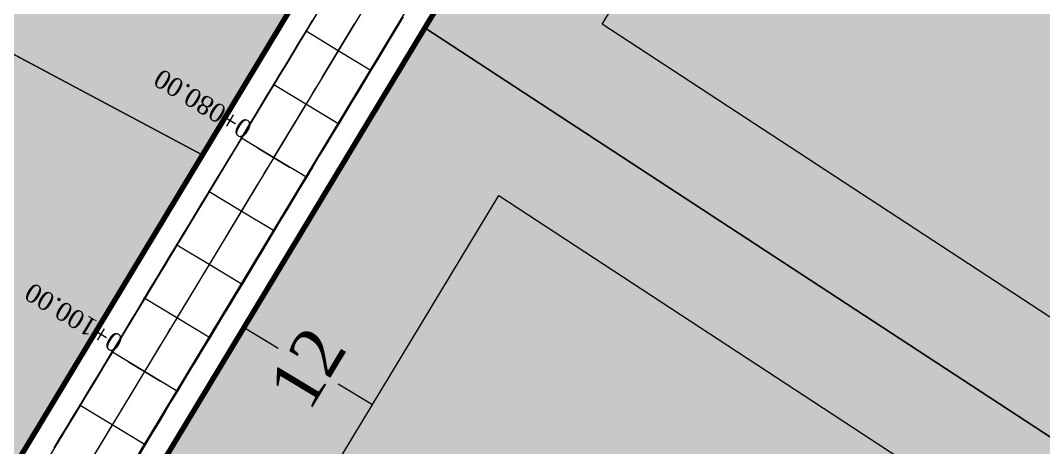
# Model space of a CAD drawing. Header units: metres. Extents: x 478603 to 489313, y 4282657 to 4289463.
# Drawn here: x 480640.8 to 480722.7, y 4287733 to 4287767.2 of the extents above; entities that cross this region are included whole.
import ezdxf

# ---------------------------------------------------------------- set-up
doc = ezdxf.new("R2010")
doc.units = ezdxf.units.M
for name, color, linetype, lineweight in [('@PARSEL', 18, 'Continuous', 0), ('ADAKENARI', 18, 'Continuous', 0), ('EKSENLER', 3, 'Continuous', 0), ('K_EKS', 5, 'Continuous', 0), ('K_HDA', 30, 'Continuous', 0), ('K_HDO', 30, 'Continuous', 0), ('K_KYA', 1, 'Continuous', 20), ('K_KYO', 1, 'Continuous', 20), ('K_YKA', 33, 'Continuous', 0), ('K_YKO', 33, 'Continuous', 0), ('KALDIRIM', 11, 'Continuous', 0), ('PARSEL_ALN', 207, 'Continuous', 0), ('PL_ALİNMAN', 1, 'Continuous', 0), ('PL_ENKESIT', 1, 'Continuous', 0), ('PL_KM', 4, 'Continuous', 0), ('PL_KMYAZI', 30, 'Continuous', 0), ('ROL_CEPHE', 1, 'Continuous', 0), ('SANAYI_SIYAH', 18, 'Continuous', 0), ('SEV_KYA_HDA', 3, 'Continuous', 0), ('SEV_KYO_HDO', 3, 'Continuous', 0), ('SNR_YAPIYAK', 18, 'Continuous', 0)]:
    doc.layers.add(name, color=color, linetype=linetype, lineweight=lineweight)
doc.styles.get("Standard").update_dxf_attribs({"font": 'times.ttf'})

msp = doc.modelspace()

# ---------------------------------------------------------------- hatches: boundary and pattern name
at = {"layer": 'PARSEL_ALN'}
for points in [[(480691.269, 4287825.634), (480620.569, 4287863.341), (480613.574, 4287861.413), (480575.824, 4287798.867), (480655.348, 4287756.454), (480693.097, 4287819)], [(480786.05, 4287754.049), (480780.614, 4287761.789), (480707.911, 4287814.551), (480701.281, 4287813.207), (480673.175, 4287766.639), (480783.771, 4287694.234), (480795.243, 4287706.993), (480797.197, 4287715.515)], [(480575.824, 4287798.867), (480535.634, 4287732.277), (480615.157, 4287689.865), (480655.348, 4287756.454)], [(480673.175, 4287766.639), (480644.66, 4287719.394), (480746.468, 4287652.744), (480783.771, 4287694.234)]]:
    msp.add_hatch(color=256, dxfattribs=at).paths.add_polyline_path(points)

# ---------------------------------------------------------------- linework, layer by layer
at = {"layer": '@PARSEL', "color": 18}
msp.add_line((480575.824, 4287798.867), (480655.348, 4287756.454), dxfattribs=at)
at = {"layer": 'ADAKENARI', "lineweight": 100}
for p, q in [((480693.097, 4287819), (480486.992, 4287477.514)), ((480543.707, 4287552.129), (480701.281, 4287813.207))]:
    msp.add_line(p, q, dxfattribs=at)
at = {"layer": 'EKSENLER'}
msp.add_line((480702.396, 4287824.731), (480471.16, 4287441.607, 962.879), dxfattribs=at)
at = {"layer": 'K_EKS'}
for p in [(480666.225, 4287764.8, 966.075), (480663.642, 4287760.52, 966.01), (480661.058, 4287756.239, 965.945), (480658.474, 4287751.958, 965.88), (480655.891, 4287747.678, 965.816), (480653.307, 4287743.397, 965.751), (480650.723, 4287739.116, 965.686), (480648.14, 4287734.835, 965.621)]:
    msp.add_point(p, dxfattribs=at)
at = {"layer": 'K_HDA'}
msp.add_polyline3d([(480664.682, 4287768.068, 966.051), (480664.165, 4287767.212, 966.038), (480663.648, 4287766.356, 966.025), (480663.131, 4287765.5, 966.012), (480662.615, 4287764.644, 965.999), (480662.098, 4287763.787, 965.986), (480661.581, 4287762.931, 965.973), (480661.065, 4287762.075, 965.96), (480660.548, 4287761.219, 965.947), (480660.031, 4287760.363, 965.934), (480659.514, 4287759.507, 965.921), (480658.998, 4287758.651, 965.908), (480658.481, 4287757.794, 965.895), (480657.964, 4287756.938, 965.882), (480657.447, 4287756.082, 965.869), (480656.931, 4287755.226, 965.856), (480656.414, 4287754.37, 965.843), (480655.897, 4287753.514, 965.83), (480655.38, 4287752.657, 965.818), (480654.864, 4287751.801, 965.805), (480654.347, 4287750.945, 965.792), (480653.83, 4287750.089, 965.779), (480653.314, 4287749.233, 965.766), (480652.797, 4287748.377, 965.753), (480652.28, 4287747.521, 965.74), (480651.763, 4287746.664, 965.727), (480651.247, 4287745.808, 965.714), (480650.73, 4287744.952, 965.701), (480650.213, 4287744.096, 965.688), (480649.696, 4287743.24, 965.675), (480649.18, 4287742.384, 965.662), (480648.663, 4287741.528, 965.649), (480648.146, 4287740.671, 965.636), (480647.63, 4287739.815, 965.623), (480647.113, 4287738.959, 965.61), (480646.596, 4287738.103, 965.597), (480646.079, 4287737.247, 965.584), (480645.563, 4287736.391, 965.571), (480645.046, 4287735.535, 965.558), (480644.529, 4287734.678, 965.545), (480644.012, 4287733.822, 965.532), (480643.496, 4287732.966, 965.519)], dxfattribs=at)
for p in [(480663.648, 4287766.356, 966.025), (480661.065, 4287762.075, 965.96), (480658.481, 4287757.794, 965.895), (480655.897, 4287753.514, 965.83), (480653.314, 4287749.233, 965.766), (480650.73, 4287744.952, 965.701), (480648.146, 4287740.671, 965.636), (480645.563, 4287736.391, 965.571)]:
    msp.add_point(p, dxfattribs=at)
at = {"layer": 'K_HDO'}
msp.add_polyline3d([(480671.386, 4287767.526, 966.09), (480670.869, 4287766.67, 966.077), (480670.352, 4287765.814, 966.064), (480669.836, 4287764.957, 966.051), (480669.319, 4287764.101, 966.038), (480668.802, 4287763.245, 966.025), (480668.285, 4287762.389, 966.012), (480667.769, 4287761.533, 965.999), (480667.252, 4287760.677, 965.986), (480666.735, 4287759.821, 965.973), (480666.219, 4287758.964, 965.96), (480665.702, 4287758.108, 965.947), (480665.185, 4287757.252, 965.934), (480664.668, 4287756.396, 965.921), (480664.152, 4287755.54, 965.908), (480663.635, 4287754.684, 965.895), (480663.118, 4287753.828, 965.882), (480662.601, 4287752.971, 965.869), (480662.085, 4287752.115, 965.856), (480661.568, 4287751.259, 965.843), (480661.051, 4287750.403, 965.83), (480660.534, 4287749.547, 965.818), (480660.018, 4287748.691, 965.805), (480659.501, 4287747.834, 965.792), (480658.984, 4287746.978, 965.779), (480658.468, 4287746.122, 965.766), (480657.951, 4287745.266, 965.753), (480657.434, 4287744.41, 965.74), (480656.917, 4287743.554, 965.727), (480656.401, 4287742.698, 965.714), (480655.884, 4287741.841, 965.701), (480655.367, 4287740.985, 965.688), (480654.85, 4287740.129, 965.675), (480654.334, 4287739.273, 965.662), (480653.817, 4287738.417, 965.649), (480653.3, 4287737.561, 965.636), (480652.784, 4287736.705, 965.623), (480652.267, 4287735.848, 965.61), (480651.75, 4287734.992, 965.597), (480651.233, 4287734.136, 965.584), (480650.717, 4287733.28, 965.571), (480650.2, 4287732.424, 965.558)], dxfattribs=at)
for p in [(480668.802, 4287763.245, 966.025), (480666.219, 4287758.964, 965.96), (480663.635, 4287754.684, 965.895), (480661.051, 4287750.403, 965.83), (480658.468, 4287746.122, 965.766), (480655.884, 4287741.841, 965.701), (480653.3, 4287737.561, 965.636), (480650.717, 4287733.28, 965.571)]:
    msp.add_point(p, dxfattribs=at)
at = {"layer": 'K_KYA'}
msp.add_polyline3d([(480664.145, 4287767.224, 966.274), (480663.628, 4287766.368, 966.262), (480663.111, 4287765.512, 966.247), (480662.595, 4287764.656, 966.232), (480662.078, 4287763.799, 966.217), (480661.562, 4287762.943, 966.202), (480661.045, 4287762.087, 966.187), (480660.529, 4287761.231, 966.173), (480660.012, 4287760.374, 966.16), (480659.496, 4287759.518, 966.146), (480658.979, 4287758.662, 966.132), (480658.462, 4287757.806, 966.118), (480657.944, 4287756.95, 966.123), (480657.426, 4287756.095, 966.128), (480656.907, 4287755.24, 966.133), (480656.389, 4287754.385, 966.138), (480655.87, 4287753.53, 966.143), (480655.352, 4287752.675, 966.146), (480654.834, 4287751.819, 966.148), (480654.316, 4287750.964, 966.151), (480653.798, 4287750.109, 966.153), (480653.28, 4287749.253, 966.156), (480652.764, 4287748.397, 966.134), (480652.248, 4287747.54, 966.112), (480651.732, 4287746.683, 966.091), (480651.216, 4287745.827, 966.069), (480650.7, 4287744.97, 966.047), (480650.184, 4287744.114, 966.032), (480649.667, 4287743.257, 966.017), (480649.151, 4287742.401, 966.002), (480648.634, 4287741.545, 965.987), (480648.117, 4287740.689, 965.972), (480647.601, 4287739.833, 965.962), (480647.084, 4287738.977, 965.952), (480646.567, 4287738.121, 965.942), (480646.05, 4287737.265, 965.932), (480645.533, 4287736.409, 965.922), (480645.016, 4287735.553, 965.913), (480644.498, 4287734.697, 965.905), (480643.981, 4287733.841, 965.896), (480643.464, 4287732.985, 965.888)], dxfattribs=at)
for p in [(480663.628, 4287766.368, 966.262), (480661.045, 4287762.087, 966.187), (480658.462, 4287757.806, 966.118), (480655.87, 4287753.53, 966.143), (480653.28, 4287749.253, 966.156), (480650.7, 4287744.97, 966.047), (480648.117, 4287740.689, 965.972), (480645.533, 4287736.409, 965.922)]:
    msp.add_point(p, dxfattribs=at)
at = {"layer": 'K_KYO'}
msp.add_polyline3d([(480671.429, 4287767.5, 966.595), (480670.913, 4287766.643, 966.596), (480670.398, 4287765.786, 966.596), (480669.883, 4287764.929, 966.597), (480669.367, 4287764.072, 966.598), (480668.851, 4287763.215, 966.599), (480668.335, 4287762.359, 966.586), (480667.818, 4287761.503, 966.572), (480667.301, 4287760.647, 966.559), (480666.784, 4287759.791, 966.546), (480666.268, 4287758.935, 966.533), (480665.751, 4287758.079, 966.519), (480665.234, 4287757.223, 966.505), (480664.717, 4287756.367, 966.492), (480664.2, 4287755.511, 966.478), (480663.684, 4287754.654, 966.464), (480663.168, 4287753.797, 966.473), (480662.653, 4287752.94, 966.482), (480662.139, 4287752.083, 966.491), (480661.624, 4287751.225, 966.5), (480661.109, 4287750.368, 966.509), (480660.594, 4287749.511, 966.509), (480660.079, 4287748.654, 966.509), (480659.563, 4287747.797, 966.509), (480659.047, 4287746.94, 966.509), (480658.531, 4287746.084, 966.509), (480658.014, 4287745.228, 966.489), (480657.497, 4287744.372, 966.469), (480656.98, 4287743.516, 966.45), (480656.462, 4287742.66, 966.43), (480655.945, 4287741.805, 966.411), (480655.427, 4287740.949, 966.39), (480654.91, 4287740.093, 966.37), (480654.392, 4287739.238, 966.349), (480653.875, 4287738.382, 966.329), (480653.358, 4287737.526, 966.309), (480652.841, 4287736.67, 966.301), (480652.325, 4287735.813, 966.292), (480651.809, 4287734.957, 966.284), (480651.293, 4287734.1, 966.276), (480650.776, 4287733.244, 966.268), (480650.26, 4287732.388, 966.256)], dxfattribs=at)
for p in [(480668.851, 4287763.215, 966.599), (480666.268, 4287758.935, 966.533), (480663.684, 4287754.654, 966.464), (480661.109, 4287750.368, 966.509), (480658.531, 4287746.084, 966.509), (480655.945, 4287741.805, 966.411), (480653.358, 4287737.526, 966.309), (480650.776, 4287733.244, 966.268)]:
    msp.add_point(p, dxfattribs=at)
at = {"layer": 'K_YKA'}
msp.add_polyline3d([(480664.69, 4287768.063, 966.101), (480664.173, 4287767.207, 966.088), (480663.657, 4287766.351, 966.075), (480663.14, 4287765.495, 966.062), (480662.623, 4287764.638, 966.049), (480662.107, 4287763.782, 966.036), (480661.59, 4287762.926, 966.023), (480661.073, 4287762.07, 966.01), (480660.556, 4287761.214, 965.997), (480660.04, 4287760.358, 965.984), (480659.523, 4287759.502, 965.971), (480659.006, 4287758.645, 965.958), (480658.489, 4287757.789, 965.945), (480657.973, 4287756.933, 965.932), (480657.456, 4287756.077, 965.919), (480656.939, 4287755.221, 965.906), (480656.422, 4287754.365, 965.893), (480655.906, 4287753.508, 965.88), (480655.389, 4287752.652, 965.867), (480654.872, 4287751.796, 965.854), (480654.356, 4287750.94, 965.842), (480653.839, 4287750.084, 965.829), (480653.322, 4287749.228, 965.816), (480652.805, 4287748.372, 965.803), (480652.289, 4287747.515, 965.79), (480651.772, 4287746.659, 965.777), (480651.255, 4287745.803, 965.764), (480650.738, 4287744.947, 965.751), (480650.222, 4287744.091, 965.738), (480649.705, 4287743.235, 965.725), (480649.188, 4287742.379, 965.712), (480648.672, 4287741.522, 965.699), (480648.155, 4287740.666, 965.686), (480647.638, 4287739.81, 965.673), (480647.121, 4287738.954, 965.66), (480646.605, 4287738.098, 965.647), (480646.088, 4287737.242, 965.634), (480645.571, 4287736.386, 965.621), (480645.054, 4287735.529, 965.608), (480644.538, 4287734.673, 965.595), (480644.021, 4287733.817, 965.582), (480643.504, 4287732.961, 965.569)], dxfattribs=at)
for p in [(480663.657, 4287766.351, 966.075), (480661.073, 4287762.07, 966.01), (480658.489, 4287757.789, 965.945), (480655.906, 4287753.508, 965.88), (480653.322, 4287749.228, 965.816), (480650.738, 4287744.947, 965.751), (480648.155, 4287740.666, 965.686), (480645.571, 4287736.386, 965.621)]:
    msp.add_point(p, dxfattribs=at)
at = {"layer": 'K_YKO'}
msp.add_polyline3d([(480671.377, 4287767.531, 966.14), (480670.861, 4287766.675, 966.127), (480670.344, 4287765.819, 966.114), (480669.827, 4287764.963, 966.101), (480669.31, 4287764.106, 966.088), (480668.794, 4287763.25, 966.075), (480668.277, 4287762.394, 966.062), (480667.76, 4287761.538, 966.049), (480667.243, 4287760.682, 966.036), (480666.727, 4287759.826, 966.023), (480666.21, 4287758.97, 966.01), (480665.693, 4287758.113, 965.997), (480665.176, 4287757.257, 965.984), (480664.66, 4287756.401, 965.971), (480664.143, 4287755.545, 965.958), (480663.626, 4287754.689, 965.945), (480663.11, 4287753.833, 965.932), (480662.593, 4287752.977, 965.919), (480662.076, 4287752.12, 965.906), (480661.559, 4287751.264, 965.893), (480661.043, 4287750.408, 965.88), (480660.526, 4287749.552, 965.867), (480660.009, 4287748.696, 965.854), (480659.492, 4287747.84, 965.842), (480658.976, 4287746.983, 965.829), (480658.459, 4287746.127, 965.816), (480657.942, 4287745.271, 965.803), (480657.426, 4287744.415, 965.79), (480656.909, 4287743.559, 965.777), (480656.392, 4287742.703, 965.764), (480655.875, 4287741.847, 965.751), (480655.359, 4287740.99, 965.738), (480654.842, 4287740.134, 965.725), (480654.325, 4287739.278, 965.712), (480653.808, 4287738.422, 965.699), (480653.292, 4287737.566, 965.686), (480652.775, 4287736.71, 965.673), (480652.258, 4287735.854, 965.66), (480651.741, 4287734.997, 965.647), (480651.225, 4287734.141, 965.634), (480650.708, 4287733.285, 965.621), (480650.191, 4287732.429, 965.608)], dxfattribs=at)
for p in [(480668.794, 4287763.25, 966.075), (480666.21, 4287758.97, 966.01), (480663.626, 4287754.689, 965.945), (480661.043, 4287750.408, 965.88), (480658.459, 4287746.127, 965.816), (480655.875, 4287741.847, 965.751), (480653.292, 4287737.566, 965.686), (480650.708, 4287733.285, 965.621)]:
    msp.add_point(p, dxfattribs=at)
at = {"layer": 'KALDIRIM'}
for p, q in [((480695.759, 4287819.539), (480490.12, 4287478.825)), ((480540.905, 4287551.358), (480700.465, 4287815.725))]:
    msp.add_line(p, q, dxfattribs=at)
at = {"layer": 'PARSEL_ALN'}
for points in [[(480691.269, 4287825.634, 0), (480620.569, 4287863.341, 0), (480613.574, 4287861.413, 0), (480575.824, 4287798.867, 0), (480655.348, 4287756.454, 0), (480693.097, 4287819, 0), (480691.269, 4287825.634, 0)], [(480691.269, 4287825.634, 0), (480620.569, 4287863.341, 0), (480613.574, 4287861.413, 0), (480575.824, 4287798.867, 0), (480655.348, 4287756.454, 0), (480693.097, 4287819, 0), (480691.269, 4287825.634, 0)], [(480786.05, 4287754.049, 0), (480780.614, 4287761.789, 0), (480707.911, 4287814.551, 0), (480701.281, 4287813.207, 0), (480673.175, 4287766.639, 0), (480783.771, 4287694.234, 0), (480795.243, 4287706.993, 0), (480797.197, 4287715.515, 0), (480786.05, 4287754.049, 0)], [(480786.05, 4287754.049, 0), (480780.614, 4287761.789, 0), (480707.911, 4287814.551, 0), (480701.281, 4287813.207, 0), (480673.175, 4287766.639, 0), (480783.771, 4287694.234, 0), (480795.243, 4287706.993, 0), (480797.197, 4287715.515, 0), (480786.05, 4287754.049, 0)], [(480575.824, 4287798.867, 0), (480535.634, 4287732.277, 0), (480615.157, 4287689.865, 0), (480655.348, 4287756.454, 0), (480575.824, 4287798.867, 0)], [(480575.824, 4287798.867, 0), (480535.634, 4287732.277, 0), (480615.157, 4287689.865, 0), (480655.348, 4287756.454, 0), (480575.824, 4287798.867, 0)], [(480673.175, 4287766.639, 0), (480644.66, 4287719.394, 0), (480746.468, 4287652.744, 0), (480783.771, 4287694.234, 0), (480673.175, 4287766.639, 0)], [(480673.175, 4287766.639, 0), (480644.66, 4287719.394, 0), (480746.468, 4287652.744, 0), (480783.771, 4287694.234, 0), (480673.175, 4287766.639, 0)]]:
    msp.add_polyline3d(points, close=True, dxfattribs=at)
at = {"layer": 'PL_ALİNMAN'}
for p, q in [((480667.517, 4287766.941), (480664.933, 4287762.66)), ((480667.517, 4287766.941), (480664.933, 4287762.66)), ((480664.417, 4287761.804), (480664.158, 4287761.376)), ((480664.417, 4287761.804), (480664.158, 4287761.376)), ((480663.642, 4287760.52), (480661.058, 4287756.239)), ((480663.642, 4287760.52), (480661.058, 4287756.239)), ((480660.541, 4287755.383), (480660.283, 4287754.955)), ((480660.541, 4287755.383), (480660.283, 4287754.955)), ((480659.766, 4287754.099), (480657.182, 4287749.818)), ((480659.766, 4287754.099), (480657.182, 4287749.818)), ((480656.666, 4287748.962), (480656.407, 4287748.534)), ((480656.666, 4287748.962), (480656.407, 4287748.534)), ((480655.891, 4287747.678), (480653.307, 4287743.397)), ((480655.891, 4287747.678), (480653.307, 4287743.397)), ((480652.79, 4287742.541), (480652.532, 4287742.113)), ((480652.79, 4287742.541), (480652.532, 4287742.113)), ((480652.015, 4287741.256), (480649.431, 4287736.976)), ((480652.015, 4287741.256), (480649.431, 4287736.976)), ((480648.915, 4287736.12), (480648.656, 4287735.691)), ((480648.915, 4287736.12), (480648.656, 4287735.691)), ((480648.14, 4287734.835), (480645.556, 4287730.555)), ((480648.14, 4287734.835), (480645.556, 4287730.555))]:
    msp.add_line(p, q, dxfattribs=at)
at = {"layer": 'PL_ENKESIT'}
for points in [[(480668.851, 4287763.215, 966.599), (480668.802, 4287763.245, 966.025), (480668.794, 4287763.25, 966.075), (480666.225, 4287764.8, 966.075), (480663.657, 4287766.351, 966.075), (480663.648, 4287766.356, 966.025), (480663.628, 4287766.368, 966.262)], [(480666.268, 4287758.935, 966.533), (480666.219, 4287758.964, 965.96), (480666.21, 4287758.97, 966.01), (480663.642, 4287760.52, 966.01), (480661.073, 4287762.07, 966.01), (480661.065, 4287762.075, 965.96), (480661.045, 4287762.087, 966.187)], [(480663.684, 4287754.654, 966.464), (480663.635, 4287754.684, 965.895), (480663.626, 4287754.689, 965.945), (480661.058, 4287756.239, 965.945), (480658.489, 4287757.789, 965.945), (480658.481, 4287757.794, 965.895), (480658.462, 4287757.806, 966.118)], [(480661.109, 4287750.368, 966.509), (480661.051, 4287750.403, 965.83), (480661.043, 4287750.408, 965.88), (480658.474, 4287751.958, 965.88), (480655.906, 4287753.508, 965.88), (480655.897, 4287753.514, 965.83), (480655.87, 4287753.53, 966.143)], [(480658.531, 4287746.084, 966.509), (480658.468, 4287746.122, 965.766), (480658.459, 4287746.127, 965.816), (480655.891, 4287747.678, 965.816), (480653.322, 4287749.228, 965.816), (480653.314, 4287749.233, 965.766), (480653.28, 4287749.253, 966.156)], [(480655.945, 4287741.805, 966.411), (480655.884, 4287741.841, 965.701), (480655.875, 4287741.847, 965.751), (480653.307, 4287743.397, 965.751), (480650.738, 4287744.947, 965.751), (480650.73, 4287744.952, 965.701), (480650.7, 4287744.97, 966.047)], [(480653.358, 4287737.526, 966.309), (480653.3, 4287737.561, 965.636), (480653.292, 4287737.566, 965.686), (480650.723, 4287739.116, 965.686), (480648.155, 4287740.666, 965.686), (480648.146, 4287740.671, 965.636), (480648.117, 4287740.689, 965.972)], [(480650.776, 4287733.244, 966.268), (480650.717, 4287733.28, 965.571), (480650.708, 4287733.285, 965.621), (480648.14, 4287734.835, 965.621), (480645.571, 4287736.386, 965.621), (480645.563, 4287736.391, 965.571), (480645.533, 4287736.409, 965.922)]]:
    msp.add_polyline3d(points, dxfattribs=at)
at = {"layer": 'PL_KM'}
for p, q in [((480659.774, 4287757.014), (480662.342, 4287755.464)), ((480659.774, 4287757.014), (480662.342, 4287755.464)), ((480649.439, 4287739.891), (480652.007, 4287738.341)), ((480649.439, 4287739.891), (480652.007, 4287738.341))]:
    msp.add_line(p, q, dxfattribs=at)
at = {"layer": 'ROL_CEPHE'}
for p, q in [((480658.69, 4287742.64), (480661.43, 4287740.987)), ((480668.964, 4287736.439), (480666.224, 4287738.093))]:
    msp.add_line(p, q, dxfattribs=at)
at = {"layer": 'SANAYI_SIYAH'}
for p, q in [((480575.824, 4287798.867), (480655.348, 4287756.454)), ((480673.175, 4287766.639), (480783.771, 4287694.234))]:
    msp.add_line(p, q, dxfattribs=at)
at = {"layer": 'SEV_KYA_HDA'}
for p, q in [((480663.628, 4287766.368, 966.262), (480663.638, 4287766.362, 966.144)), ((480662.595, 4287764.656, 966.232), (480662.615, 4287764.644, 965.999)), ((480661.562, 4287762.943, 966.202), (480661.571, 4287762.937, 966.088)), ((480660.529, 4287761.231, 966.173), (480660.548, 4287761.219, 965.947)), ((480659.496, 4287759.518, 966.146), (480659.505, 4287759.512, 966.034)), ((480658.462, 4287757.806, 966.118), (480658.481, 4287757.794, 965.895)), ((480657.426, 4287756.095, 966.128), (480657.437, 4287756.089, 965.999)), ((480656.389, 4287754.385, 966.138), (480656.414, 4287754.37, 965.843)), ((480655.352, 4287752.675, 966.146), (480655.366, 4287752.666, 965.982)), ((480654.316, 4287750.964, 966.151), (480654.347, 4287750.945, 965.792)), ((480653.28, 4287749.253, 966.156), (480653.297, 4287749.243, 965.961)), ((480652.248, 4287747.54, 966.112), (480652.28, 4287747.521, 965.74)), ((480651.216, 4287745.827, 966.069), (480651.231, 4287745.817, 965.891)), ((480650.184, 4287744.114, 966.032), (480650.213, 4287744.096, 965.688)), ((480649.151, 4287742.401, 966.002), (480649.165, 4287742.392, 965.832)), ((480648.117, 4287740.689, 965.972), (480648.146, 4287740.671, 965.636)), ((480647.084, 4287738.977, 965.952), (480647.098, 4287738.968, 965.781)), ((480646.05, 4287737.265, 965.932), (480646.079, 4287737.247, 965.584)), ((480645.016, 4287735.553, 965.913), (480645.031, 4287735.544, 965.736)), ((480643.981, 4287733.841, 965.896), (480644.012, 4287733.822, 965.532))]:
    msp.add_line(p, q, dxfattribs=at)
at = {"layer": 'SEV_KYO_HDO'}
for p, q in [((480670.913, 4287766.643, 966.596), (480670.891, 4287766.656, 966.336)), ((480669.883, 4287764.929, 966.597), (480669.836, 4287764.957, 966.051)), ((480668.851, 4287763.215, 966.599), (480668.827, 4287763.23, 966.312)), ((480667.818, 4287761.503, 966.572), (480667.769, 4287761.533, 965.999)), ((480666.784, 4287759.791, 966.546), (480666.76, 4287759.806, 966.259)), ((480665.751, 4287758.079, 966.519), (480665.702, 4287758.108, 965.947)), ((480664.717, 4287756.367, 966.492), (480664.692, 4287756.381, 966.206)), ((480663.684, 4287754.654, 966.464), (480663.635, 4287754.684, 965.895)), ((480662.653, 4287752.94, 966.482), (480662.627, 4287752.956, 966.176)), ((480661.624, 4287751.225, 966.5), (480661.568, 4287751.259, 965.843)), ((480660.594, 4287749.511, 966.509), (480660.564, 4287749.529, 966.163)), ((480659.563, 4287747.797, 966.509), (480659.501, 4287747.834, 965.792)), ((480658.531, 4287746.084, 966.509), (480658.499, 4287746.103, 966.137)), ((480657.497, 4287744.372, 966.469), (480657.434, 4287744.41, 965.74)), ((480656.462, 4287742.66, 966.43), (480656.431, 4287742.679, 966.072)), ((480655.427, 4287740.949, 966.39), (480655.367, 4287740.985, 965.688)), ((480654.392, 4287739.238, 966.349), (480654.363, 4287739.255, 966.006)), ((480653.358, 4287737.526, 966.309), (480653.3, 4287737.561, 965.636)), ((480652.325, 4287735.813, 966.292), (480652.296, 4287735.831, 965.951)), ((480651.293, 4287734.1, 966.276), (480651.233, 4287734.136, 965.584))]:
    msp.add_line(p, q, dxfattribs=at)
at = {"layer": 'SNR_YAPIYAK'}
for p, q in [((480687.358, 4287766.915, 119.215), (480707.389, 4287800.103, 119.215)), ((480779.025, 4287706.903, 119.215), (480687.358, 4287766.915, 119.215)), ((480658.843, 4287719.671, 119.215), (480679.085, 4287753.208, 119.215)), ((480679.085, 4287753.208, 119.215), (480768.202, 4287694.865, 119.215))]:
    msp.add_line(p, q, dxfattribs=at)

# ---------------------------------------------------------------- texts
at = {"layer": 'PL_KMYAZI'}
for s, p in [('0+080.00', (480659.479, 4287758.944)), ('0+080.00', (480659.479, 4287758.944)), ('0+100.00', (480649.144, 4287741.821)), ('0+100.00', (480649.144, 4287741.821))]:
    msp.add_text(s, height=1.5, rotation=508.8868, dxfattribs=at).set_placement(p)
at = {"layer": 'ROL_CEPHE'}
msp.add_text('12', height=4, rotation=418.88676, dxfattribs=at).set_placement((480663.903, 4287735.795))

doc.saveas('drawing.dxf')
